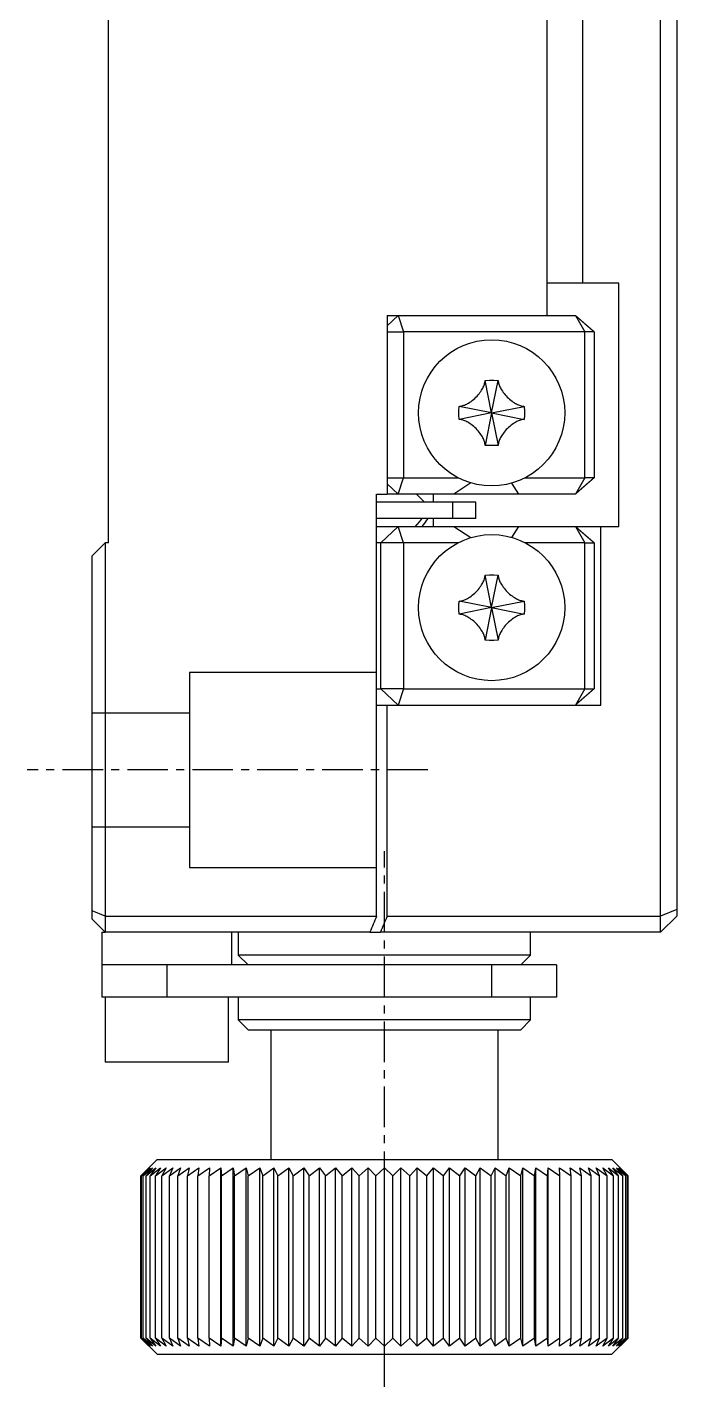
# Model space of a CAD drawing. Extents: x 67 to 419, y 49 to 289.
# Drawn here: x 76.67 to 96.67, y 124 to 165.88 of the extents above; entities that cross this region are included whole.
import ezdxf

# ---------------------------------------------------------------- set-up
doc = ezdxf.new("R2010")
doc.units = 0
doc.linetypes.add('CENTER', pattern=[2, 1.25, -0.25, 0.25, -0.25])
doc.layers.get('0').update_dxf_attribs({"linetype": 'CONTINUOUS'})
doc.layers.add('CENTER', color=1, linetype='CENTER')

msp = doc.modelspace()

# ---------------------------------------------------------------- linework, layer by layer
at = {"color": 7, "linetype": 'CONTINUOUS'}
for p, q in [((96.174, 138.499), (96.174, 187.499)), ((96.674, 187.292), (96.674, 138.706)), ((79.174, 149.999), (79.174, 175.999)), ((92.674, 168.999), (92.674, 156.999)), ((93.785, 157.999), (93.785, 167.999)), ((93.785, 157.999), (92.674, 157.999)), ((94.894, 157.999), (93.785, 157.999)), ((94.894, 150.499), (94.894, 157.999)), ((87.759, 156.999), (87.759, 151.499)), ((87.759, 156.999), (92.674, 156.999)), ((88.091, 156.999), (87.759, 156.684)), ((88.091, 156.999), (88.261, 156.499)), ((92.674, 156.999), (93.552, 156.999)), ((93.552, 156.999), (93.841, 156.499)), ((87.759, 156.499), (88.261, 156.499)), ((88.261, 156.499), (88.261, 151.999)), ((93.841, 156.499), (88.261, 156.499)), ((93.841, 151.999), (93.841, 156.499)), ((94.127, 156.499), (93.841, 156.499)), ((94.127, 156.499), (94.127, 151.999)), ((90.768, 154.955), (90.772, 154.977)), ((90.772, 154.977), (90.774, 155)), ((90.774, 155), (90.911, 155.005)), ((90.974, 153.999), (90.774, 155)), ((90.911, 155.005), (91.043, 155.005)), ((90.974, 153.999), (91.175, 155)), ((91.043, 155.005), (91.175, 155)), ((91.175, 155), (91.178, 154.971)), ((91.178, 154.971), (91.183, 154.943)), ((90.523, 154.515), (90.556, 154.551)), ((90.556, 154.551), (90.587, 154.589)), ((90.587, 154.589), (90.615, 154.625)), ((90.615, 154.625), (90.641, 154.662)), ((90.641, 154.662), (90.666, 154.701)), ((90.666, 154.701), (90.684, 154.731)), ((90.684, 154.731), (90.7, 154.761)), ((90.7, 154.761), (90.715, 154.792)), ((90.715, 154.792), (90.729, 154.824)), ((90.729, 154.824), (90.74, 154.852)), ((90.74, 154.852), (90.75, 154.881)), ((90.75, 154.881), (90.758, 154.91)), ((90.758, 154.91), (90.764, 154.932)), ((90.764, 154.932), (90.768, 154.955)), ((91.183, 154.943), (91.189, 154.914)), ((91.189, 154.914), (91.197, 154.885)), ((91.197, 154.885), (91.207, 154.857)), ((91.207, 154.857), (91.217, 154.83)), ((91.217, 154.83), (91.23, 154.799)), ((91.23, 154.799), (91.245, 154.768)), ((91.245, 154.768), (91.261, 154.738)), ((91.261, 154.738), (91.278, 154.709)), ((91.278, 154.709), (91.303, 154.67)), ((91.303, 154.67), (91.329, 154.631)), ((91.329, 154.631), (91.358, 154.594)), ((91.358, 154.594), (91.389, 154.556)), ((91.389, 154.556), (91.421, 154.519)), ((89.968, 154.067), (89.973, 154.199)), ((89.973, 154.199), (90.002, 154.202)), ((90.974, 153.999), (89.973, 154.199)), ((90.002, 154.202), (90.031, 154.207)), ((90.031, 154.207), (90.059, 154.214)), ((90.059, 154.214), (90.088, 154.222)), ((90.088, 154.222), (90.116, 154.231)), ((90.116, 154.231), (90.143, 154.241)), ((90.143, 154.241), (90.174, 154.255)), ((90.174, 154.255), (90.205, 154.269)), ((90.205, 154.269), (90.235, 154.285)), ((90.235, 154.285), (90.264, 154.302)), ((90.264, 154.302), (90.303, 154.327)), ((90.303, 154.327), (90.342, 154.354)), ((90.342, 154.354), (90.379, 154.382)), ((90.379, 154.382), (90.417, 154.413)), ((90.417, 154.413), (90.454, 154.445)), ((90.454, 154.445), (90.489, 154.479)), ((90.489, 154.479), (90.523, 154.515)), ((90.974, 153.999), (91.976, 154.199)), ((91.421, 154.519), (91.455, 154.484)), ((91.455, 154.484), (91.49, 154.45)), ((91.49, 154.45), (91.527, 154.417)), ((91.527, 154.417), (91.565, 154.386)), ((91.565, 154.386), (91.601, 154.358)), ((91.601, 154.358), (91.638, 154.332)), ((91.638, 154.332), (91.676, 154.307)), ((91.676, 154.307), (91.706, 154.289)), ((91.706, 154.289), (91.737, 154.273)), ((91.737, 154.273), (91.768, 154.258)), ((91.768, 154.258), (91.8, 154.244)), ((91.8, 154.244), (91.828, 154.233)), ((91.828, 154.233), (91.857, 154.223)), ((91.857, 154.223), (91.886, 154.215)), ((91.886, 154.215), (91.908, 154.209)), ((91.908, 154.209), (91.93, 154.205)), ((91.93, 154.205), (91.953, 154.201)), ((91.953, 154.201), (91.976, 154.199)), ((91.976, 154.199), (91.981, 154.062)), ((89.968, 153.936), (89.968, 154.067)), ((89.973, 153.798), (89.968, 153.936)), ((90.974, 153.999), (89.973, 153.798)), ((89.996, 153.796), (89.973, 153.798)), ((90.018, 153.793), (89.996, 153.796)), ((90.041, 153.788), (90.018, 153.793)), ((90.063, 153.783), (90.041, 153.788)), ((90.092, 153.774), (90.063, 153.783)), ((90.121, 153.765), (90.092, 153.774)), ((90.149, 153.754), (90.121, 153.765)), ((90.181, 153.74), (90.149, 153.754)), ((90.212, 153.724), (90.181, 153.74)), ((90.242, 153.708), (90.212, 153.724)), ((90.272, 153.69), (90.242, 153.708)), ((90.974, 153.999), (90.774, 152.997)), ((90.974, 153.999), (91.976, 153.798)), ((90.974, 153.999), (91.175, 152.997)), ((91.714, 153.712), (91.685, 153.695)), ((91.744, 153.728), (91.714, 153.712)), ((91.774, 153.743), (91.744, 153.728)), ((91.805, 153.756), (91.774, 153.743)), ((91.833, 153.767), (91.805, 153.756)), ((91.861, 153.776), (91.833, 153.767)), ((91.89, 153.784), (91.861, 153.776)), ((91.918, 153.79), (91.89, 153.784)), ((91.947, 153.795), (91.918, 153.79)), ((91.976, 153.798), (91.947, 153.795)), ((91.981, 153.93), (91.976, 153.798)), ((91.981, 154.062), (91.981, 153.93)), ((90.311, 153.666), (90.272, 153.69)), ((90.348, 153.639), (90.311, 153.666)), ((90.384, 153.611), (90.348, 153.639)), ((90.422, 153.58), (90.384, 153.611)), ((90.458, 153.548), (90.422, 153.58)), ((90.494, 153.513), (90.458, 153.548)), ((90.528, 153.478), (90.494, 153.513)), ((90.56, 153.441), (90.528, 153.478)), ((90.591, 153.404), (90.56, 153.441)), ((90.619, 153.366), (90.591, 153.404)), ((90.646, 153.328), (90.619, 153.366)), ((90.671, 153.288), (90.646, 153.328)), ((90.688, 153.259), (90.671, 153.288)), ((91.283, 153.297), (91.265, 153.267)), ((91.308, 153.335), (91.283, 153.297)), ((91.334, 153.372), (91.308, 153.335)), ((91.362, 153.409), (91.334, 153.372)), ((91.393, 153.446), (91.362, 153.409)), ((91.426, 153.483), (91.393, 153.446)), ((91.46, 153.518), (91.426, 153.483)), ((91.495, 153.552), (91.46, 153.518)), ((91.532, 153.584), (91.495, 153.552)), ((91.57, 153.615), (91.532, 153.584)), ((91.607, 153.644), (91.57, 153.615)), ((91.645, 153.67), (91.607, 153.644)), ((91.685, 153.695), (91.645, 153.67)), ((90.704, 153.229), (90.688, 153.259)), ((90.718, 153.199), (90.704, 153.229)), ((90.732, 153.168), (90.718, 153.199)), ((90.742, 153.14), (90.732, 153.168)), ((90.752, 153.112), (90.742, 153.14)), ((90.76, 153.083), (90.752, 153.112)), ((90.766, 153.055), (90.76, 153.083)), ((90.771, 153.026), (90.766, 153.055)), ((90.774, 152.997), (90.771, 153.026)), ((90.906, 152.992), (90.774, 152.997)), ((91.037, 152.992), (90.906, 152.992)), ((91.175, 152.997), (91.037, 152.992)), ((91.177, 153.02), (91.175, 152.997)), ((91.18, 153.043), (91.177, 153.02)), ((91.185, 153.065), (91.18, 153.043)), ((91.19, 153.088), (91.185, 153.065)), ((91.199, 153.117), (91.19, 153.088)), ((91.208, 153.145), (91.199, 153.117)), ((91.22, 153.174), (91.208, 153.145)), ((91.233, 153.205), (91.22, 153.174)), ((91.249, 153.236), (91.233, 153.205)), ((91.265, 153.267), (91.249, 153.236)), ((87.759, 151.999), (88.261, 151.999)), ((87.759, 151.813), (88.091, 151.499)), ((88.091, 151.499), (88.261, 151.999)), ((88.261, 151.999), (89.944, 151.999)), ((90.338, 151.842), (89.814, 151.499)), ((91.81, 151.499), (91.592, 151.836)), ((92.005, 151.999), (93.841, 151.999)), ((93.841, 151.999), (93.552, 151.499)), ((94.127, 151.999), (93.841, 151.999)), ((87.433, 138.499), (87.433, 151.499)), ((87.433, 151.499), (87.759, 151.499)), ((89.782, 151.249), (87.433, 151.249)), ((88.091, 151.499), (87.759, 151.499)), ((89.814, 151.499), (88.091, 151.499)), ((88.902, 151.249), (88.66, 151.499)), ((89.174, 151.499), (89.174, 151.249)), ((90.49, 151.249), (89.782, 151.249)), ((91.81, 151.499), (89.814, 151.499)), ((90.49, 150.749), (90.49, 151.249)), ((93.552, 151.499), (91.81, 151.499)), ((87.427, 150.499), (88.091, 150.499)), ((89.782, 150.749), (87.433, 150.749)), ((88.091, 150.499), (87.564, 149.999)), ((88.091, 150.499), (89.814, 150.499)), ((88.261, 149.999), (88.091, 150.499)), ((88.835, 150.499), (88.915, 150.6)), ((88.915, 150.6), (88.979, 150.69)), ((88.979, 150.69), (89.015, 150.749)), ((89.174, 150.749), (89.174, 150.499)), ((90.49, 150.749), (89.782, 150.749)), ((89.814, 150.499), (90.338, 150.156)), ((89.814, 150.499), (91.81, 150.499)), ((91.592, 150.161), (91.81, 150.499)), ((91.81, 150.499), (93.552, 150.499)), ((93.552, 150.499), (94.339, 150.499)), ((93.552, 150.499), (93.841, 149.999)), ((94.339, 150.499), (94.894, 150.499)), ((94.339, 144.999), (94.339, 150.499)), ((78.674, 149.599), (79.074, 149.999)), ((79.074, 149.999), (79.074, 138.499)), ((79.174, 149.999), (79.074, 149.999)), ((87.564, 149.999), (87.433, 149.999)), ((87.564, 145.499), (87.564, 149.999)), ((88.261, 149.999), (87.564, 149.999)), ((88.261, 149.999), (88.261, 145.499)), ((89.944, 149.999), (88.261, 149.999)), ((93.841, 149.999), (92.005, 149.999)), ((93.841, 145.499), (93.841, 149.999)), ((93.841, 149.999), (94.127, 149.999)), ((94.127, 149.999), (94.127, 145.499)), ((78.674, 138.664), (78.674, 149.599)), ((90.641, 148.662), (90.666, 148.701)), ((90.666, 148.701), (90.684, 148.731)), ((90.684, 148.731), (90.7, 148.761)), ((90.7, 148.761), (90.715, 148.792)), ((90.715, 148.792), (90.729, 148.824)), ((90.729, 148.824), (90.74, 148.852)), ((90.74, 148.852), (90.75, 148.881)), ((90.75, 148.881), (90.758, 148.91)), ((90.758, 148.91), (90.764, 148.932)), ((90.764, 148.932), (90.768, 148.955)), ((90.768, 148.955), (90.772, 148.977)), ((90.772, 148.977), (90.774, 149)), ((90.774, 149), (90.911, 149.005)), ((90.974, 147.999), (90.774, 149)), ((90.911, 149.005), (91.043, 149.005)), ((90.974, 147.999), (91.175, 149)), ((91.043, 149.005), (91.175, 149)), ((91.175, 149), (91.178, 148.971)), ((91.178, 148.971), (91.183, 148.943)), ((91.183, 148.943), (91.189, 148.914)), ((91.189, 148.914), (91.197, 148.885)), ((91.197, 148.885), (91.207, 148.857)), ((91.207, 148.857), (91.217, 148.83)), ((91.217, 148.83), (91.23, 148.799)), ((91.23, 148.799), (91.245, 148.768)), ((91.245, 148.768), (91.261, 148.738)), ((91.261, 148.738), (91.278, 148.709)), ((91.278, 148.709), (91.303, 148.67)), ((90.174, 148.255), (90.205, 148.269)), ((90.205, 148.269), (90.235, 148.285)), ((90.235, 148.285), (90.264, 148.302)), ((90.264, 148.302), (90.303, 148.327)), ((90.303, 148.327), (90.342, 148.354)), ((90.342, 148.354), (90.379, 148.382)), ((90.379, 148.382), (90.417, 148.413)), ((90.417, 148.413), (90.454, 148.445)), ((90.454, 148.445), (90.489, 148.479)), ((90.489, 148.479), (90.523, 148.515)), ((90.523, 148.515), (90.556, 148.551)), ((90.556, 148.551), (90.587, 148.589)), ((90.587, 148.589), (90.615, 148.625)), ((90.615, 148.625), (90.641, 148.662)), ((91.303, 148.67), (91.329, 148.631)), ((91.329, 148.631), (91.358, 148.594)), ((91.358, 148.594), (91.389, 148.556)), ((91.389, 148.556), (91.421, 148.519)), ((91.421, 148.519), (91.455, 148.484)), ((91.455, 148.484), (91.49, 148.45)), ((91.49, 148.45), (91.527, 148.417)), ((91.527, 148.417), (91.565, 148.386)), ((91.565, 148.386), (91.601, 148.358)), ((91.601, 148.358), (91.638, 148.332)), ((91.638, 148.332), (91.676, 148.307)), ((91.676, 148.307), (91.706, 148.289)), ((91.706, 148.289), (91.737, 148.273)), ((91.737, 148.273), (91.768, 148.258)), ((91.768, 148.258), (91.8, 148.244)), ((89.968, 148.067), (89.973, 148.199)), ((89.968, 147.936), (89.968, 148.067)), ((89.973, 147.798), (89.968, 147.936)), ((89.973, 148.199), (90.002, 148.202)), ((90.974, 147.999), (89.973, 148.199)), ((90.974, 147.999), (89.973, 147.798)), ((90.002, 148.202), (90.031, 148.207)), ((90.031, 148.207), (90.059, 148.214)), ((90.059, 148.214), (90.088, 148.222)), ((90.088, 148.222), (90.116, 148.231)), ((90.116, 148.231), (90.143, 148.241)), ((90.143, 148.241), (90.174, 148.255)), ((90.974, 147.999), (90.774, 146.997)), ((90.974, 147.999), (91.976, 148.199)), ((90.974, 147.999), (91.976, 147.798)), ((90.974, 147.999), (91.175, 146.997)), ((91.8, 148.244), (91.828, 148.233)), ((91.828, 148.233), (91.857, 148.223)), ((91.857, 148.223), (91.886, 148.215)), ((91.886, 148.215), (91.908, 148.209)), ((91.908, 148.209), (91.93, 148.205)), ((91.93, 148.205), (91.953, 148.201)), ((91.953, 148.201), (91.976, 148.199)), ((91.976, 148.199), (91.981, 148.062)), ((91.981, 147.93), (91.976, 147.798)), ((91.981, 148.062), (91.981, 147.93)), ((89.996, 147.796), (89.973, 147.798)), ((90.018, 147.793), (89.996, 147.796)), ((90.041, 147.788), (90.018, 147.793)), ((90.063, 147.783), (90.041, 147.788)), ((90.092, 147.774), (90.063, 147.783)), ((90.121, 147.765), (90.092, 147.774)), ((90.149, 147.754), (90.121, 147.765)), ((90.181, 147.74), (90.149, 147.754)), ((90.212, 147.724), (90.181, 147.74)), ((90.242, 147.708), (90.212, 147.724)), ((90.272, 147.69), (90.242, 147.708)), ((90.311, 147.666), (90.272, 147.69)), ((90.348, 147.639), (90.311, 147.666)), ((90.384, 147.611), (90.348, 147.639)), ((90.422, 147.58), (90.384, 147.611)), ((90.458, 147.548), (90.422, 147.58)), ((90.494, 147.513), (90.458, 147.548)), ((90.528, 147.478), (90.494, 147.513)), ((90.56, 147.441), (90.528, 147.478)), ((90.591, 147.404), (90.56, 147.441)), ((91.393, 147.446), (91.362, 147.409)), ((91.426, 147.483), (91.393, 147.446)), ((91.46, 147.518), (91.426, 147.483)), ((91.495, 147.552), (91.46, 147.518)), ((91.532, 147.584), (91.495, 147.552)), ((91.57, 147.615), (91.532, 147.584)), ((91.607, 147.644), (91.57, 147.615)), ((91.645, 147.67), (91.607, 147.644)), ((91.685, 147.695), (91.645, 147.67)), ((91.714, 147.712), (91.685, 147.695)), ((91.744, 147.728), (91.714, 147.712)), ((91.774, 147.743), (91.744, 147.728)), ((91.805, 147.756), (91.774, 147.743)), ((91.833, 147.767), (91.805, 147.756)), ((91.861, 147.776), (91.833, 147.767)), ((91.89, 147.784), (91.861, 147.776)), ((91.918, 147.79), (91.89, 147.784)), ((91.947, 147.795), (91.918, 147.79)), ((91.976, 147.798), (91.947, 147.795)), ((90.619, 147.366), (90.591, 147.404)), ((90.646, 147.328), (90.619, 147.366)), ((90.671, 147.288), (90.646, 147.328)), ((90.688, 147.259), (90.671, 147.288)), ((90.704, 147.229), (90.688, 147.259)), ((90.718, 147.199), (90.704, 147.229)), ((90.732, 147.168), (90.718, 147.199)), ((90.742, 147.14), (90.732, 147.168)), ((90.752, 147.112), (90.742, 147.14)), ((90.76, 147.083), (90.752, 147.112)), ((90.766, 147.055), (90.76, 147.083)), ((90.771, 147.026), (90.766, 147.055)), ((90.774, 146.997), (90.771, 147.026)), ((91.177, 147.02), (91.175, 146.997)), ((91.18, 147.043), (91.177, 147.02)), ((91.185, 147.065), (91.18, 147.043)), ((91.19, 147.088), (91.185, 147.065)), ((91.199, 147.117), (91.19, 147.088)), ((91.208, 147.145), (91.199, 147.117)), ((91.22, 147.174), (91.208, 147.145)), ((91.233, 147.205), (91.22, 147.174)), ((91.249, 147.236), (91.233, 147.205)), ((91.265, 147.267), (91.249, 147.236)), ((91.283, 147.297), (91.265, 147.267)), ((91.308, 147.335), (91.283, 147.297)), ((91.334, 147.372), (91.308, 147.335)), ((91.362, 147.409), (91.334, 147.372)), ((90.906, 146.992), (90.774, 146.997)), ((91.037, 146.992), (90.906, 146.992)), ((91.175, 146.997), (91.037, 146.992)), ((87.433, 145.499), (87.564, 145.499)), ((87.564, 145.499), (88.091, 144.999)), ((88.261, 145.499), (87.564, 145.499)), ((88.261, 145.499), (88.091, 144.999)), ((88.261, 145.499), (93.841, 145.499)), ((93.841, 145.499), (93.552, 144.999)), ((93.841, 145.499), (94.127, 145.499)), ((87.433, 144.999), (87.759, 144.999)), ((87.759, 138.499), (87.759, 144.999)), ((87.759, 144.999), (94.339, 144.999)), ((79.074, 138.499), (78.674, 138.664)), ((78.674, 138.399), (78.674, 138.664)), ((96.674, 138.706), (96.174, 138.499)), ((96.674, 138.706), (96.674, 138.499)), ((79.074, 137.999), (78.674, 138.399)), ((79.074, 138.499), (87.433, 138.499)), ((79.074, 138.499), (79.074, 137.999)), ((87.759, 138.499), (96.174, 138.499)), ((96.174, 137.999), (96.174, 138.499)), ((96.674, 138.499), (96.174, 137.999)), ((78.974, 137.999), (78.974, 136.999)), ((78.974, 137.999), (79.074, 137.999)), ((87.225, 137.999), (79.074, 137.999)), ((82.974, 136.999), (82.974, 137.999)), ((83.174, 137.999), (83.174, 137.299)), ((87.225, 137.999), (87.55, 137.999)), ((96.174, 137.999), (87.55, 137.999)), ((92.174, 137.299), (92.174, 137.999)), ((78.974, 136.999), (78.974, 135.999)), ((80.974, 136.999), (78.974, 136.999)), ((90.974, 136.999), (80.974, 136.999)), ((87.674, 137.299), (83.174, 137.299)), ((83.174, 137.299), (83.474, 136.999)), ((92.174, 137.299), (87.674, 137.299)), ((92.974, 136.999), (90.974, 136.999)), ((91.874, 136.999), (92.174, 137.299)), ((92.974, 136.999), (92.974, 135.999)), ((80.974, 135.999), (78.974, 135.999)), ((79.074, 135.999), (79.074, 133.999)), ((90.974, 135.999), (80.974, 135.999)), ((82.874, 133.999), (82.874, 135.999)), ((83.174, 135.999), (83.174, 135.299)), ((92.974, 135.999), (90.974, 135.999)), ((92.174, 135.299), (92.174, 135.999)), ((87.674, 135.299), (83.174, 135.299)), ((83.174, 135.299), (83.474, 134.999)), ((92.174, 135.299), (87.674, 135.299)), ((91.874, 134.999), (92.174, 135.299)), ((83.474, 134.999), (87.674, 134.999)), ((84.174, 134.999), (84.174, 130.999)), ((87.674, 134.999), (91.874, 134.999)), ((91.174, 130.999), (91.174, 134.999)), ((82.874, 133.999), (79.074, 133.999)), ((80.674, 130.999), (80.174, 130.499)), ((80.174, 130.499), (80.427, 130.747)), ((80.427, 130.747), (80.193, 130.499)), ((80.193, 130.499), (80.463, 130.747)), ((80.463, 130.747), (80.247, 130.499)), ((80.247, 130.499), (80.533, 130.747)), ((80.533, 130.747), (80.338, 130.499)), ((80.338, 130.499), (80.638, 130.747)), ((80.638, 130.747), (80.465, 130.499)), ((80.465, 130.499), (80.778, 130.747)), ((80.778, 130.747), (80.627, 130.499)), ((80.627, 130.499), (80.951, 130.747)), ((80.674, 130.999), (94.674, 130.999)), ((80.823, 130.499), (81.157, 130.747)), ((80.951, 130.747), (80.823, 130.499)), ((81.157, 130.747), (81.052, 130.499)), ((81.052, 130.499), (81.395, 130.747)), ((81.395, 130.747), (81.314, 130.499)), ((81.314, 130.499), (81.663, 130.747)), ((81.663, 130.747), (81.607, 130.499)), ((81.607, 130.499), (81.96, 130.747)), ((81.96, 130.747), (81.929, 130.499)), ((81.929, 130.499), (82.286, 130.747)), ((82.286, 130.747), (82.279, 130.499)), ((82.279, 130.499), (82.637, 130.747)), ((82.637, 125.25), (82.637, 130.747)), ((82.637, 130.747), (82.656, 130.499)), ((82.656, 130.499), (83.013, 130.747)), ((83.013, 125.25), (83.013, 130.747)), ((83.013, 130.747), (83.057, 130.499)), ((83.057, 130.499), (83.412, 130.747)), ((83.412, 125.25), (83.412, 130.747)), ((83.412, 130.747), (83.48, 130.499)), ((83.48, 130.499), (83.832, 130.747)), ((83.832, 125.25), (83.832, 130.747)), ((83.832, 130.747), (83.924, 130.499)), ((83.924, 130.499), (84.27, 130.747)), ((84.27, 125.25), (84.27, 130.747)), ((84.27, 130.747), (84.387, 130.499)), ((84.387, 130.499), (84.725, 130.747)), ((84.725, 125.25), (84.725, 130.747)), ((84.725, 130.747), (84.865, 130.499)), ((84.865, 130.499), (85.194, 130.747)), ((85.194, 125.25), (85.194, 130.747)), ((85.194, 130.747), (85.357, 130.499)), ((85.357, 130.499), (85.676, 130.747)), ((85.676, 125.25), (85.676, 130.747)), ((85.676, 130.747), (85.86, 130.499)), ((85.86, 130.499), (86.167, 130.747)), ((86.167, 125.25), (86.167, 130.747)), ((86.167, 130.747), (86.372, 130.499)), ((86.372, 130.499), (86.665, 130.747)), ((86.665, 125.25), (86.665, 130.747)), ((86.665, 130.747), (86.89, 130.499)), ((86.89, 130.499), (87.169, 130.747)), ((87.169, 125.25), (87.169, 130.747)), ((87.169, 130.747), (87.413, 130.499)), ((87.413, 130.499), (87.674, 130.747)), ((87.674, 125.25), (87.674, 130.747)), ((87.674, 130.747), (87.936, 130.499)), ((87.936, 130.499), (88.18, 130.747)), ((88.18, 125.25), (88.18, 130.747)), ((88.18, 130.747), (88.458, 130.499)), ((88.458, 130.499), (88.684, 130.747)), ((88.684, 125.25), (88.684, 130.747)), ((88.684, 130.747), (88.977, 130.499)), ((88.977, 130.499), (89.182, 130.747)), ((89.182, 125.25), (89.182, 130.747)), ((89.182, 130.747), (89.489, 130.499)), ((89.489, 130.499), (89.673, 130.747)), ((89.673, 125.25), (89.673, 130.747)), ((89.673, 130.747), (89.992, 130.499)), ((89.992, 130.499), (90.154, 130.747)), ((90.154, 125.25), (90.154, 130.747)), ((90.154, 130.747), (90.484, 130.499)), ((90.484, 130.499), (90.624, 130.747)), ((90.624, 125.25), (90.624, 130.747)), ((90.624, 130.747), (90.962, 130.499)), ((90.962, 130.499), (91.079, 130.747)), ((91.079, 125.25), (91.079, 130.747)), ((91.079, 130.747), (91.424, 130.499)), ((91.424, 130.499), (91.517, 130.747)), ((91.517, 125.25), (91.517, 130.747)), ((91.517, 130.747), (91.868, 130.499)), ((91.868, 130.499), (91.937, 130.747)), ((91.937, 125.25), (91.937, 130.747)), ((91.937, 130.747), (92.292, 130.499)), ((92.292, 130.499), (92.335, 130.747)), ((92.335, 125.25), (92.335, 130.747)), ((92.335, 130.747), (92.693, 130.499)), ((92.693, 130.499), (92.712, 130.747)), ((92.712, 125.25), (92.712, 130.747)), ((92.712, 130.747), (93.069, 130.499)), ((93.069, 130.499), (93.063, 130.747)), ((93.063, 130.747), (93.42, 130.499)), ((93.42, 130.499), (93.389, 130.747)), ((93.389, 130.747), (93.742, 130.499)), ((93.742, 130.499), (93.686, 130.747)), ((93.686, 130.747), (94.035, 130.499)), ((94.035, 130.499), (93.954, 130.747)), ((93.954, 130.747), (94.296, 130.499)), ((94.296, 130.499), (94.192, 130.747)), ((94.192, 130.747), (94.526, 130.499)), ((94.398, 130.747), (94.722, 130.499)), ((94.526, 130.499), (94.398, 130.747)), ((94.722, 130.499), (94.571, 130.747)), ((94.571, 130.747), (94.884, 130.499)), ((95.174, 130.499), (94.674, 130.999)), ((94.884, 130.499), (94.71, 130.747)), ((94.71, 130.747), (95.01, 130.499)), ((95.01, 130.499), (94.816, 130.747)), ((94.816, 130.747), (95.101, 130.499)), ((95.101, 130.499), (94.886, 130.747)), ((94.886, 130.747), (95.156, 130.499)), ((95.156, 130.499), (94.921, 130.747)), ((94.921, 130.747), (95.174, 130.499)), ((80.174, 125.499), (80.174, 130.499)), ((80.193, 125.499), (80.193, 130.499)), ((80.247, 125.499), (80.247, 130.499)), ((80.338, 125.499), (80.338, 130.499)), ((80.465, 125.499), (80.465, 130.499)), ((80.627, 125.499), (80.627, 130.499)), ((80.823, 125.499), (80.823, 130.499)), ((81.052, 125.499), (81.052, 130.499)), ((81.314, 125.499), (81.314, 130.499)), ((81.607, 125.499), (81.607, 130.499)), ((81.929, 125.499), (81.929, 130.499)), ((82.279, 125.499), (82.279, 130.499)), ((82.656, 125.499), (82.656, 130.499)), ((83.057, 125.499), (83.057, 130.499)), ((83.48, 125.499), (83.48, 130.499)), ((83.924, 125.499), (83.924, 130.499)), ((84.387, 125.499), (84.387, 130.499)), ((84.865, 125.499), (84.865, 130.499)), ((85.357, 125.499), (85.357, 130.499)), ((85.86, 125.499), (85.86, 130.499)), ((86.372, 125.499), (86.372, 130.499)), ((86.89, 125.499), (86.89, 130.499)), ((87.413, 125.499), (87.413, 130.499)), ((87.936, 125.499), (87.936, 130.499)), ((88.458, 125.499), (88.458, 130.499)), ((88.977, 125.499), (88.977, 130.499)), ((89.489, 125.499), (89.489, 130.499)), ((89.992, 125.499), (89.992, 130.499)), ((90.484, 125.499), (90.484, 130.499)), ((90.962, 125.499), (90.962, 130.499)), ((91.424, 125.499), (91.424, 130.499)), ((91.868, 125.499), (91.868, 130.499)), ((92.292, 125.499), (92.292, 130.499)), ((92.693, 125.499), (92.693, 130.499)), ((93.069, 125.499), (93.069, 130.499)), ((93.42, 125.499), (93.42, 130.499)), ((93.742, 125.499), (93.742, 130.499)), ((94.035, 125.499), (94.035, 130.499)), ((94.296, 125.499), (94.296, 130.499)), ((94.526, 125.499), (94.526, 130.499)), ((94.722, 125.499), (94.722, 130.499)), ((94.884, 125.499), (94.884, 130.499)), ((95.01, 125.499), (95.01, 130.499)), ((95.101, 125.499), (95.101, 130.499)), ((95.156, 125.499), (95.156, 130.499)), ((95.174, 125.499), (95.174, 130.499)), ((80.174, 125.499), (80.674, 124.999)), ((80.427, 125.25), (80.174, 125.499)), ((80.463, 125.25), (80.193, 125.499)), ((80.193, 125.499), (80.427, 125.25)), ((80.533, 125.25), (80.247, 125.499)), ((80.247, 125.499), (80.463, 125.25)), ((80.638, 125.25), (80.338, 125.499)), ((80.338, 125.499), (80.533, 125.25)), ((80.778, 125.25), (80.465, 125.499)), ((80.465, 125.499), (80.638, 125.25)), ((80.951, 125.25), (80.627, 125.499)), ((80.627, 125.499), (80.778, 125.25)), ((81.157, 125.25), (80.823, 125.499)), ((80.823, 125.499), (80.951, 125.25)), ((81.395, 125.25), (81.052, 125.499)), ((81.052, 125.499), (81.157, 125.25)), ((81.663, 125.25), (81.314, 125.499)), ((81.314, 125.499), (81.395, 125.25)), ((81.96, 125.25), (81.607, 125.499)), ((81.607, 125.499), (81.663, 125.25)), ((82.286, 125.25), (81.929, 125.499)), ((81.929, 125.499), (81.96, 125.25)), ((82.637, 125.25), (82.279, 125.499)), ((82.279, 125.499), (82.286, 125.25)), ((82.656, 125.499), (82.637, 125.25)), ((83.013, 125.25), (82.656, 125.499)), ((83.057, 125.499), (83.013, 125.25)), ((83.412, 125.25), (83.057, 125.499)), ((83.48, 125.499), (83.412, 125.25)), ((83.832, 125.25), (83.48, 125.499)), ((83.924, 125.499), (83.832, 125.25)), ((84.27, 125.25), (83.924, 125.499)), ((84.387, 125.499), (84.27, 125.25)), ((84.725, 125.25), (84.387, 125.499)), ((84.865, 125.499), (84.725, 125.25)), ((85.194, 125.25), (84.865, 125.499)), ((85.357, 125.499), (85.194, 125.25)), ((85.676, 125.25), (85.357, 125.499)), ((85.86, 125.499), (85.676, 125.25)), ((86.167, 125.25), (85.86, 125.499)), ((86.372, 125.499), (86.167, 125.25)), ((86.665, 125.25), (86.372, 125.499)), ((86.89, 125.499), (86.665, 125.25)), ((87.169, 125.25), (86.89, 125.499)), ((87.413, 125.499), (87.169, 125.25)), ((87.674, 125.25), (87.413, 125.499)), ((87.936, 125.499), (87.674, 125.25)), ((88.18, 125.25), (87.936, 125.499)), ((88.458, 125.499), (88.18, 125.25)), ((88.684, 125.25), (88.458, 125.499)), ((88.977, 125.499), (88.684, 125.25)), ((89.182, 125.25), (88.977, 125.499)), ((89.489, 125.499), (89.182, 125.25)), ((89.673, 125.25), (89.489, 125.499)), ((89.992, 125.499), (89.673, 125.25)), ((90.154, 125.25), (89.992, 125.499)), ((90.484, 125.499), (90.154, 125.25)), ((90.624, 125.25), (90.484, 125.499)), ((90.962, 125.499), (90.624, 125.25)), ((91.079, 125.25), (90.962, 125.499)), ((91.424, 125.499), (91.079, 125.25)), ((91.517, 125.25), (91.424, 125.499)), ((91.868, 125.499), (91.517, 125.25)), ((91.937, 125.25), (91.868, 125.499)), ((92.292, 125.499), (91.937, 125.25)), ((92.335, 125.25), (92.292, 125.499)), ((92.693, 125.499), (92.335, 125.25)), ((92.712, 125.25), (92.693, 125.499)), ((93.069, 125.499), (92.712, 125.25)), ((93.42, 125.499), (93.063, 125.25)), ((93.063, 125.25), (93.069, 125.499)), ((93.742, 125.499), (93.389, 125.25)), ((93.389, 125.25), (93.42, 125.499)), ((94.035, 125.499), (93.686, 125.25)), ((93.686, 125.25), (93.742, 125.499)), ((94.296, 125.499), (93.954, 125.25)), ((93.954, 125.25), (94.035, 125.499)), ((94.526, 125.499), (94.192, 125.25)), ((94.192, 125.25), (94.296, 125.499)), ((94.722, 125.499), (94.398, 125.25)), ((94.398, 125.25), (94.526, 125.499)), ((94.884, 125.499), (94.571, 125.25)), ((94.571, 125.25), (94.722, 125.499)), ((94.674, 124.999), (95.174, 125.499)), ((95.01, 125.499), (94.71, 125.25)), ((94.71, 125.25), (94.884, 125.499)), ((95.101, 125.499), (94.816, 125.25)), ((94.816, 125.25), (95.01, 125.499)), ((95.156, 125.499), (94.886, 125.25)), ((94.886, 125.25), (95.101, 125.499)), ((95.174, 125.499), (94.921, 125.25)), ((94.921, 125.25), (95.156, 125.499)), ((80.674, 124.999), (94.674, 124.999))]:
    msp.add_line(p, q, dxfattribs=at)
at = {"color": 3, "linetype": 'CONTINUOUS'}
for p, q in [((89.782, 150.749), (89.782, 151.249)), ((81.674, 145.999), (81.674, 139.999)), ((87.433, 145.999), (81.674, 145.999)), ((81.674, 144.749), (78.674, 144.749)), ((78.674, 141.249), (81.674, 141.249)), ((81.674, 139.999), (87.433, 139.999)), ((80.974, 136.999), (80.974, 135.999)), ((90.974, 136.999), (90.974, 135.999))]:
    msp.add_line(p, q, dxfattribs=at)
at = {"color": 7, "linetype": 'CONTINUOUS'}
for points in [[(93.552, 156.999, 0), (93.556, 156.995, 0), (93.561, 156.991, 0), (93.566, 156.987, 0), (93.57, 156.983, 0), (93.575, 156.979, 0), (93.579, 156.975, 0), (93.583, 156.971, 0), (93.588, 156.967, 0), (93.593, 156.964, 0), (93.597, 156.96, 0), (93.602, 156.956, 0), (93.606, 156.952, 0), (93.611, 156.948, 0), (93.615, 156.944, 0), (93.62, 156.94, 0), (93.624, 156.936, 0), (93.628, 156.932, 0), (93.633, 156.928, 0), (93.638, 156.924, 0), (93.642, 156.92, 0), (93.647, 156.917, 0), (93.651, 156.913, 0), (93.656, 156.909, 0), (93.66, 156.905, 0), (93.665, 156.901, 0), (93.669, 156.897, 0), (93.674, 156.893, 0), (93.678, 156.889, 0), (93.683, 156.885, 0), (93.687, 156.881, 0), (93.692, 156.877, 0), (93.696, 156.874, 0), (93.701, 156.87, 0), (93.705, 156.866, 0), (93.709, 156.862, 0), (93.714, 156.858, 0), (93.718, 156.854, 0), (93.723, 156.85, 0), (93.727, 156.846, 0), (93.732, 156.842, 0), (93.736, 156.838, 0), (93.741, 156.834, 0), (93.745, 156.831, 0), (93.75, 156.827, 0), (93.754, 156.823, 0), (93.759, 156.819, 0), (93.763, 156.815, 0), (93.768, 156.811, 0), (93.772, 156.807, 0), (93.777, 156.803, 0), (93.781, 156.799, 0), (93.786, 156.795, 0), (93.79, 156.791, 0), (93.795, 156.788, 0), (93.799, 156.784, 0), (93.804, 156.78, 0), (93.808, 156.776, 0), (93.813, 156.772, 0), (93.817, 156.768, 0), (93.822, 156.764, 0), (93.826, 156.76, 0), (93.831, 156.756, 0), (93.835, 156.752, 0), (93.84, 156.748, 0), (93.844, 156.745, 0), (93.849, 156.741, 0), (93.853, 156.737, 0), (93.858, 156.733, 0), (93.862, 156.729, 0), (93.867, 156.725, 0), (93.871, 156.721, 0), (93.876, 156.717, 0), (93.88, 156.713, 0), (93.885, 156.709, 0), (93.889, 156.705, 0), (93.894, 156.702, 0), (93.898, 156.698, 0), (93.903, 156.694, 0), (93.907, 156.69, 0), (93.912, 156.686, 0), (93.916, 156.682, 0), (93.921, 156.678, 0), (93.925, 156.674, 0), (93.93, 156.67, 0), (93.934, 156.666, 0), (93.939, 156.663, 0), (93.943, 156.659, 0), (93.948, 156.655, 0), (93.952, 156.651, 0), (93.957, 156.647, 0), (93.961, 156.643, 0), (93.966, 156.639, 0), (93.97, 156.635, 0), (93.975, 156.631, 0), (93.979, 156.627, 0), (93.984, 156.624, 0), (93.988, 156.62, 0), (93.993, 156.616, 0), (93.997, 156.612, 0), (94.001, 156.608, 0), (94.006, 156.604, 0), (94.01, 156.6, 0), (94.015, 156.596, 0), (94.019, 156.592, 0), (94.024, 156.588, 0), (94.028, 156.585, 0), (94.033, 156.581, 0), (94.037, 156.577, 0), (94.042, 156.573, 0), (94.046, 156.569, 0), (94.051, 156.565, 0), (94.055, 156.561, 0), (94.06, 156.557, 0), (94.064, 156.553, 0), (94.069, 156.549, 0), (94.073, 156.546, 0), (94.078, 156.542, 0), (94.082, 156.538, 0), (94.087, 156.534, 0), (94.091, 156.53, 0), (94.096, 156.526, 0), (94.1, 156.522, 0), (94.105, 156.518, 0), (94.109, 156.514, 0), (94.114, 156.51, 0), (94.118, 156.507, 0), (94.123, 156.503, 0), (94.127, 156.499, 0)], [(94.127, 151.999, 0), (94.123, 151.995, 0), (94.118, 151.991, 0), (94.114, 151.987, 0), (94.109, 151.983, 0), (94.105, 151.979, 0), (94.1, 151.975, 0), (94.096, 151.971, 0), (94.091, 151.967, 0), (94.087, 151.964, 0), (94.082, 151.96, 0), (94.078, 151.956, 0), (94.073, 151.952, 0), (94.069, 151.948, 0), (94.064, 151.944, 0), (94.06, 151.94, 0), (94.055, 151.936, 0), (94.051, 151.932, 0), (94.046, 151.928, 0), (94.042, 151.925, 0), (94.037, 151.921, 0), (94.033, 151.917, 0), (94.028, 151.913, 0), (94.024, 151.909, 0), (94.019, 151.905, 0), (94.015, 151.901, 0), (94.01, 151.897, 0), (94.006, 151.893, 0), (94.001, 151.889, 0), (93.997, 151.886, 0), (93.993, 151.882, 0), (93.988, 151.878, 0), (93.984, 151.874, 0), (93.979, 151.87, 0), (93.975, 151.866, 0), (93.97, 151.862, 0), (93.966, 151.858, 0), (93.961, 151.854, 0), (93.957, 151.85, 0), (93.952, 151.847, 0), (93.948, 151.843, 0), (93.943, 151.839, 0), (93.939, 151.835, 0), (93.934, 151.831, 0), (93.93, 151.827, 0), (93.925, 151.823, 0), (93.921, 151.819, 0), (93.916, 151.815, 0), (93.912, 151.811, 0), (93.907, 151.808, 0), (93.903, 151.804, 0), (93.898, 151.8, 0), (93.894, 151.796, 0), (93.889, 151.792, 0), (93.885, 151.788, 0), (93.88, 151.784, 0), (93.876, 151.78, 0), (93.871, 151.776, 0), (93.867, 151.772, 0), (93.862, 151.768, 0), (93.858, 151.765, 0), (93.853, 151.761, 0), (93.849, 151.757, 0), (93.844, 151.753, 0), (93.84, 151.749, 0), (93.835, 151.745, 0), (93.831, 151.741, 0), (93.826, 151.737, 0), (93.822, 151.733, 0), (93.817, 151.729, 0), (93.813, 151.726, 0), (93.808, 151.722, 0), (93.804, 151.718, 0), (93.799, 151.714, 0), (93.795, 151.71, 0), (93.79, 151.706, 0), (93.786, 151.702, 0), (93.781, 151.698, 0), (93.777, 151.694, 0), (93.772, 151.69, 0), (93.768, 151.686, 0), (93.763, 151.683, 0), (93.759, 151.679, 0), (93.754, 151.675, 0), (93.75, 151.671, 0), (93.745, 151.667, 0), (93.741, 151.663, 0), (93.736, 151.659, 0), (93.732, 151.655, 0), (93.727, 151.651, 0), (93.723, 151.647, 0), (93.718, 151.643, 0), (93.714, 151.64, 0), (93.709, 151.636, 0), (93.705, 151.632, 0), (93.701, 151.628, 0), (93.696, 151.624, 0), (93.692, 151.62, 0), (93.687, 151.616, 0), (93.683, 151.612, 0), (93.678, 151.608, 0), (93.674, 151.604, 0), (93.669, 151.6, 0), (93.665, 151.596, 0), (93.66, 151.593, 0), (93.656, 151.589, 0), (93.651, 151.585, 0), (93.647, 151.581, 0), (93.642, 151.577, 0), (93.638, 151.573, 0), (93.633, 151.569, 0), (93.628, 151.565, 0), (93.624, 151.561, 0), (93.62, 151.557, 0), (93.615, 151.553, 0), (93.611, 151.55, 0), (93.606, 151.546, 0), (93.602, 151.542, 0), (93.597, 151.538, 0), (93.593, 151.534, 0), (93.588, 151.53, 0), (93.583, 151.526, 0), (93.579, 151.522, 0), (93.575, 151.518, 0), (93.57, 151.514, 0), (93.566, 151.51, 0), (93.561, 151.506, 0), (93.556, 151.503, 0), (93.552, 151.499, 0)], [(93.552, 150.499, 0), (93.556, 150.495, 0), (93.561, 150.491, 0), (93.566, 150.487, 0), (93.57, 150.483, 0), (93.575, 150.479, 0), (93.579, 150.475, 0), (93.583, 150.471, 0), (93.588, 150.467, 0), (93.593, 150.464, 0), (93.597, 150.46, 0), (93.602, 150.456, 0), (93.606, 150.452, 0), (93.611, 150.448, 0), (93.615, 150.444, 0), (93.62, 150.44, 0), (93.624, 150.436, 0), (93.628, 150.432, 0), (93.633, 150.428, 0), (93.638, 150.424, 0), (93.642, 150.42, 0), (93.647, 150.417, 0), (93.651, 150.413, 0), (93.656, 150.409, 0), (93.66, 150.405, 0), (93.665, 150.401, 0), (93.669, 150.397, 0), (93.674, 150.393, 0), (93.678, 150.389, 0), (93.683, 150.385, 0), (93.687, 150.381, 0), (93.692, 150.377, 0), (93.696, 150.374, 0), (93.701, 150.37, 0), (93.705, 150.366, 0), (93.709, 150.362, 0), (93.714, 150.358, 0), (93.718, 150.354, 0), (93.723, 150.35, 0), (93.727, 150.346, 0), (93.732, 150.342, 0), (93.736, 150.338, 0), (93.741, 150.334, 0), (93.745, 150.331, 0), (93.75, 150.327, 0), (93.754, 150.323, 0), (93.759, 150.319, 0), (93.763, 150.315, 0), (93.768, 150.311, 0), (93.772, 150.307, 0), (93.777, 150.303, 0), (93.781, 150.299, 0), (93.786, 150.295, 0), (93.79, 150.291, 0), (93.795, 150.288, 0), (93.799, 150.284, 0), (93.804, 150.28, 0), (93.808, 150.276, 0), (93.813, 150.272, 0), (93.817, 150.268, 0), (93.822, 150.264, 0), (93.826, 150.26, 0), (93.831, 150.256, 0), (93.835, 150.252, 0), (93.84, 150.248, 0), (93.844, 150.245, 0), (93.849, 150.241, 0), (93.853, 150.237, 0), (93.858, 150.233, 0), (93.862, 150.229, 0), (93.867, 150.225, 0), (93.871, 150.221, 0), (93.876, 150.217, 0), (93.88, 150.213, 0), (93.885, 150.209, 0), (93.889, 150.205, 0), (93.894, 150.202, 0), (93.898, 150.198, 0), (93.903, 150.194, 0), (93.907, 150.19, 0), (93.912, 150.186, 0), (93.916, 150.182, 0), (93.921, 150.178, 0), (93.925, 150.174, 0), (93.93, 150.17, 0), (93.934, 150.166, 0), (93.939, 150.163, 0), (93.943, 150.159, 0), (93.948, 150.155, 0), (93.952, 150.151, 0), (93.957, 150.147, 0), (93.961, 150.143, 0), (93.966, 150.139, 0), (93.97, 150.135, 0), (93.975, 150.131, 0), (93.979, 150.127, 0), (93.984, 150.124, 0), (93.988, 150.12, 0), (93.993, 150.116, 0), (93.997, 150.112, 0), (94.001, 150.108, 0), (94.006, 150.104, 0), (94.01, 150.1, 0), (94.015, 150.096, 0), (94.019, 150.092, 0), (94.024, 150.088, 0), (94.028, 150.085, 0), (94.033, 150.081, 0), (94.037, 150.077, 0), (94.042, 150.073, 0), (94.046, 150.069, 0), (94.051, 150.065, 0), (94.055, 150.061, 0), (94.06, 150.057, 0), (94.064, 150.053, 0), (94.069, 150.049, 0), (94.073, 150.046, 0), (94.078, 150.042, 0), (94.082, 150.038, 0), (94.087, 150.034, 0), (94.091, 150.03, 0), (94.096, 150.026, 0), (94.1, 150.022, 0), (94.105, 150.018, 0), (94.109, 150.014, 0), (94.114, 150.01, 0), (94.118, 150.007, 0), (94.123, 150.003, 0), (94.127, 149.999, 0)], [(94.127, 145.499, 0), (94.123, 145.495, 0), (94.118, 145.491, 0), (94.114, 145.487, 0), (94.109, 145.483, 0), (94.105, 145.479, 0), (94.1, 145.475, 0), (94.096, 145.471, 0), (94.091, 145.467, 0), (94.087, 145.464, 0), (94.082, 145.46, 0), (94.078, 145.456, 0), (94.073, 145.452, 0), (94.069, 145.448, 0), (94.064, 145.444, 0), (94.06, 145.44, 0), (94.055, 145.436, 0), (94.051, 145.432, 0), (94.046, 145.428, 0), (94.042, 145.425, 0), (94.037, 145.421, 0), (94.033, 145.417, 0), (94.028, 145.413, 0), (94.024, 145.409, 0), (94.019, 145.405, 0), (94.015, 145.401, 0), (94.01, 145.397, 0), (94.006, 145.393, 0), (94.001, 145.389, 0), (93.997, 145.386, 0), (93.993, 145.382, 0), (93.988, 145.378, 0), (93.984, 145.374, 0), (93.979, 145.37, 0), (93.975, 145.366, 0), (93.97, 145.362, 0), (93.966, 145.358, 0), (93.961, 145.354, 0), (93.957, 145.35, 0), (93.952, 145.347, 0), (93.948, 145.343, 0), (93.943, 145.339, 0), (93.939, 145.335, 0), (93.934, 145.331, 0), (93.93, 145.327, 0), (93.925, 145.323, 0), (93.921, 145.319, 0), (93.916, 145.315, 0), (93.912, 145.311, 0), (93.907, 145.308, 0), (93.903, 145.304, 0), (93.898, 145.3, 0), (93.894, 145.296, 0), (93.889, 145.292, 0), (93.885, 145.288, 0), (93.88, 145.284, 0), (93.876, 145.28, 0), (93.871, 145.276, 0), (93.867, 145.272, 0), (93.862, 145.268, 0), (93.858, 145.265, 0), (93.853, 145.261, 0), (93.849, 145.257, 0), (93.844, 145.253, 0), (93.84, 145.249, 0), (93.835, 145.245, 0), (93.831, 145.241, 0), (93.826, 145.237, 0), (93.822, 145.233, 0), (93.817, 145.229, 0), (93.813, 145.226, 0), (93.808, 145.222, 0), (93.804, 145.218, 0), (93.799, 145.214, 0), (93.795, 145.21, 0), (93.79, 145.206, 0), (93.786, 145.202, 0), (93.781, 145.198, 0), (93.777, 145.194, 0), (93.772, 145.19, 0), (93.768, 145.186, 0), (93.763, 145.183, 0), (93.759, 145.179, 0), (93.754, 145.175, 0), (93.75, 145.171, 0), (93.745, 145.167, 0), (93.741, 145.163, 0), (93.736, 145.159, 0), (93.732, 145.155, 0), (93.727, 145.151, 0), (93.723, 145.147, 0), (93.718, 145.143, 0), (93.714, 145.14, 0), (93.709, 145.136, 0), (93.705, 145.132, 0), (93.701, 145.128, 0), (93.696, 145.124, 0), (93.692, 145.12, 0), (93.687, 145.116, 0), (93.683, 145.112, 0), (93.678, 145.108, 0), (93.674, 145.104, 0), (93.669, 145.1, 0), (93.665, 145.096, 0), (93.66, 145.093, 0), (93.656, 145.089, 0), (93.651, 145.085, 0), (93.647, 145.081, 0), (93.642, 145.077, 0), (93.638, 145.073, 0), (93.633, 145.069, 0), (93.628, 145.065, 0), (93.624, 145.061, 0), (93.62, 145.057, 0), (93.615, 145.053, 0), (93.611, 145.05, 0), (93.606, 145.046, 0), (93.602, 145.042, 0), (93.597, 145.038, 0), (93.593, 145.034, 0), (93.588, 145.03, 0), (93.583, 145.026, 0), (93.579, 145.022, 0), (93.575, 145.018, 0), (93.57, 145.014, 0), (93.566, 145.01, 0), (93.561, 145.006, 0), (93.556, 145.003, 0), (93.552, 144.999, 0)]]:
    msp.add_polyline3d(points, dxfattribs=at)
at = {"color": 3, "linetype": 'CONTINUOUS'}
msp.add_polyline3d([(88.621, 150.499, 0), (88.622, 150.501, 0), (88.624, 150.503, 0), (88.626, 150.505, 0), (88.628, 150.507, 0), (88.63, 150.509, 0), (88.632, 150.511, 0), (88.634, 150.513, 0), (88.635, 150.515, 0), (88.637, 150.517, 0), (88.639, 150.519, 0), (88.641, 150.521, 0), (88.643, 150.523, 0), (88.645, 150.525, 0), (88.647, 150.527, 0), (88.649, 150.529, 0), (88.65, 150.531, 0), (88.652, 150.533, 0), (88.654, 150.535, 0), (88.656, 150.537, 0), (88.658, 150.539, 0), (88.66, 150.541, 0), (88.662, 150.543, 0), (88.663, 150.545, 0), (88.665, 150.547, 0), (88.667, 150.549, 0), (88.669, 150.551, 0), (88.671, 150.553, 0), (88.672, 150.555, 0), (88.674, 150.557, 0), (88.676, 150.559, 0), (88.678, 150.561, 0), (88.68, 150.563, 0), (88.681, 150.565, 0), (88.683, 150.567, 0), (88.685, 150.569, 0), (88.687, 150.571, 0), (88.689, 150.573, 0), (88.69, 150.575, 0), (88.692, 150.577, 0), (88.694, 150.579, 0), (88.696, 150.581, 0), (88.698, 150.583, 0), (88.699, 150.585, 0), (88.701, 150.587, 0), (88.703, 150.589, 0), (88.705, 150.591, 0), (88.706, 150.593, 0), (88.708, 150.595, 0), (88.71, 150.597, 0), (88.712, 150.599, 0), (88.713, 150.601, 0), (88.715, 150.603, 0), (88.717, 150.605, 0), (88.719, 150.607, 0), (88.72, 150.609, 0), (88.722, 150.611, 0), (88.724, 150.613, 0), (88.725, 150.615, 0), (88.727, 150.617, 0), (88.729, 150.619, 0), (88.731, 150.621, 0), (88.732, 150.623, 0), (88.734, 150.625, 0), (88.736, 150.627, 0), (88.737, 150.629, 0), (88.739, 150.631, 0), (88.741, 150.633, 0), (88.742, 150.635, 0), (88.744, 150.637, 0), (88.746, 150.639, 0), (88.747, 150.641, 0), (88.749, 150.643, 0), (88.751, 150.645, 0), (88.752, 150.647, 0), (88.754, 150.649, 0), (88.756, 150.65, 0), (88.757, 150.652, 0), (88.759, 150.654, 0), (88.761, 150.656, 0), (88.762, 150.658, 0), (88.764, 150.66, 0), (88.765, 150.662, 0), (88.767, 150.664, 0), (88.769, 150.666, 0), (88.77, 150.668, 0), (88.772, 150.67, 0), (88.773, 150.672, 0), (88.775, 150.674, 0), (88.777, 150.676, 0), (88.778, 150.677, 0), (88.78, 150.679, 0), (88.781, 150.681, 0), (88.783, 150.683, 0), (88.785, 150.685, 0), (88.786, 150.687, 0), (88.788, 150.689, 0), (88.789, 150.691, 0), (88.791, 150.693, 0), (88.793, 150.695, 0), (88.794, 150.697, 0), (88.796, 150.698, 0), (88.797, 150.7, 0), (88.799, 150.702, 0), (88.8, 150.704, 0), (88.802, 150.706, 0), (88.803, 150.708, 0), (88.805, 150.71, 0), (88.806, 150.712, 0), (88.808, 150.714, 0), (88.809, 150.715, 0), (88.811, 150.717, 0), (88.812, 150.719, 0), (88.814, 150.721, 0), (88.815, 150.723, 0), (88.817, 150.725, 0), (88.818, 150.727, 0), (88.82, 150.728, 0), (88.821, 150.73, 0), (88.823, 150.732, 0), (88.824, 150.734, 0), (88.826, 150.736, 0), (88.827, 150.738, 0), (88.829, 150.74, 0), (88.83, 150.741, 0), (88.832, 150.743, 0), (88.833, 150.745, 0), (88.834, 150.747, 0), (88.836, 150.749, 0)], dxfattribs=at)
at = {"color": 7, "linetype": 'CONTINUOUS'}
for centre in [(90.974, 153.999), (90.974, 147.999)]:
    msp.add_circle(centre, 2.25, dxfattribs=at)
for radius, start, end in [(64.3, 157.11999, 157.60272), (64, 157.00661, 157.492)]:
    msp.add_arc((146.674, 113.499), radius, start, end, dxfattribs=at)
at = {"layer": 'CENTER', "color": 1, "linetype": 'CENTER'}
for p, q in [((89.009, 142.999), (76.674, 142.999)), ((87.674, 123.999), (87.674, 140.499))]:
    msp.add_line(p, q, dxfattribs=at)

doc.saveas('drawing.dxf')
